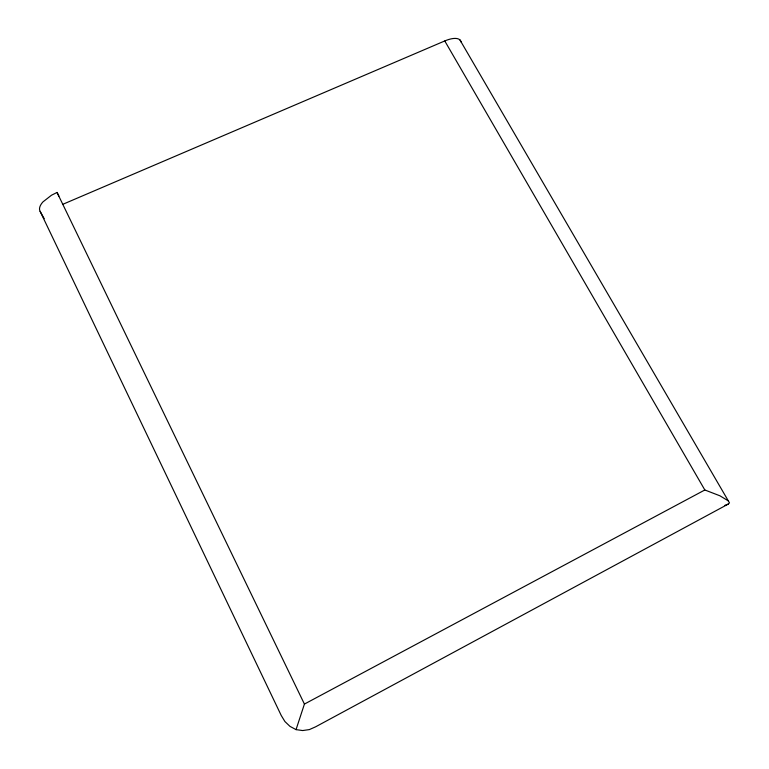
<?xml version="1.0" encoding="UTF-8"?>
<svg xmlns="http://www.w3.org/2000/svg" width="769" height="769" viewBox="0 0 769 769"><rect width="100%" height="100%" fill="white"/><g stroke="black" fill="none" stroke-linecap="round" stroke-linejoin="round"><path stroke-width="1.15" d="M57.05 192.452L304.418 704.077L296.046 729.627L289.961 726.359L284.914 721.533L281.252 715.516L40.123 211.36A23.551 10.516 -22.3 0 1 42.901 201.939L51.494 195.22L57.05 192.452L58.877 196.105M296.046 729.627L302.688 730.55L309.359 729.589L315.588 726.83L728.224 504.099L729.473 502.859L459.891 39.863M304.418 704.077L704.837 489.978L719.919 495.794L728.454 500.975M62.789 204.323L444.77 40.949A22.176 8.988 -33.1 0 1 461.025 41.939M724.879 505.358L728.224 504.099M444.77 40.949L704.837 489.978M40.123 211.36L44.208 218.675"/></g></svg>
